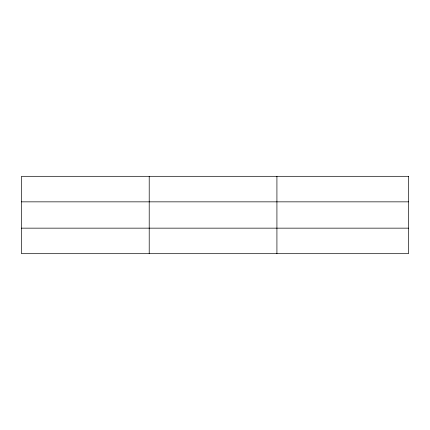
<?xml version="1.0" encoding="UTF-8"?>
<svg xmlns="http://www.w3.org/2000/svg" width="430" height="430" viewBox="0 0 430 430"><rect width="100%" height="100%" fill="white"/><g stroke="black" fill="none" stroke-linecap="round" stroke-linejoin="round"><path stroke-width="0.64" d="M149.21 176.311L149.21 253.689M276.92 176.311L276.92 253.689M21.5 201.847L408.5 201.847M21.5 228.153L408.5 228.153M408.5 176.311L408.5 253.689L21.5 253.689L21.5 176.311L408.5 176.311"/></g></svg>
